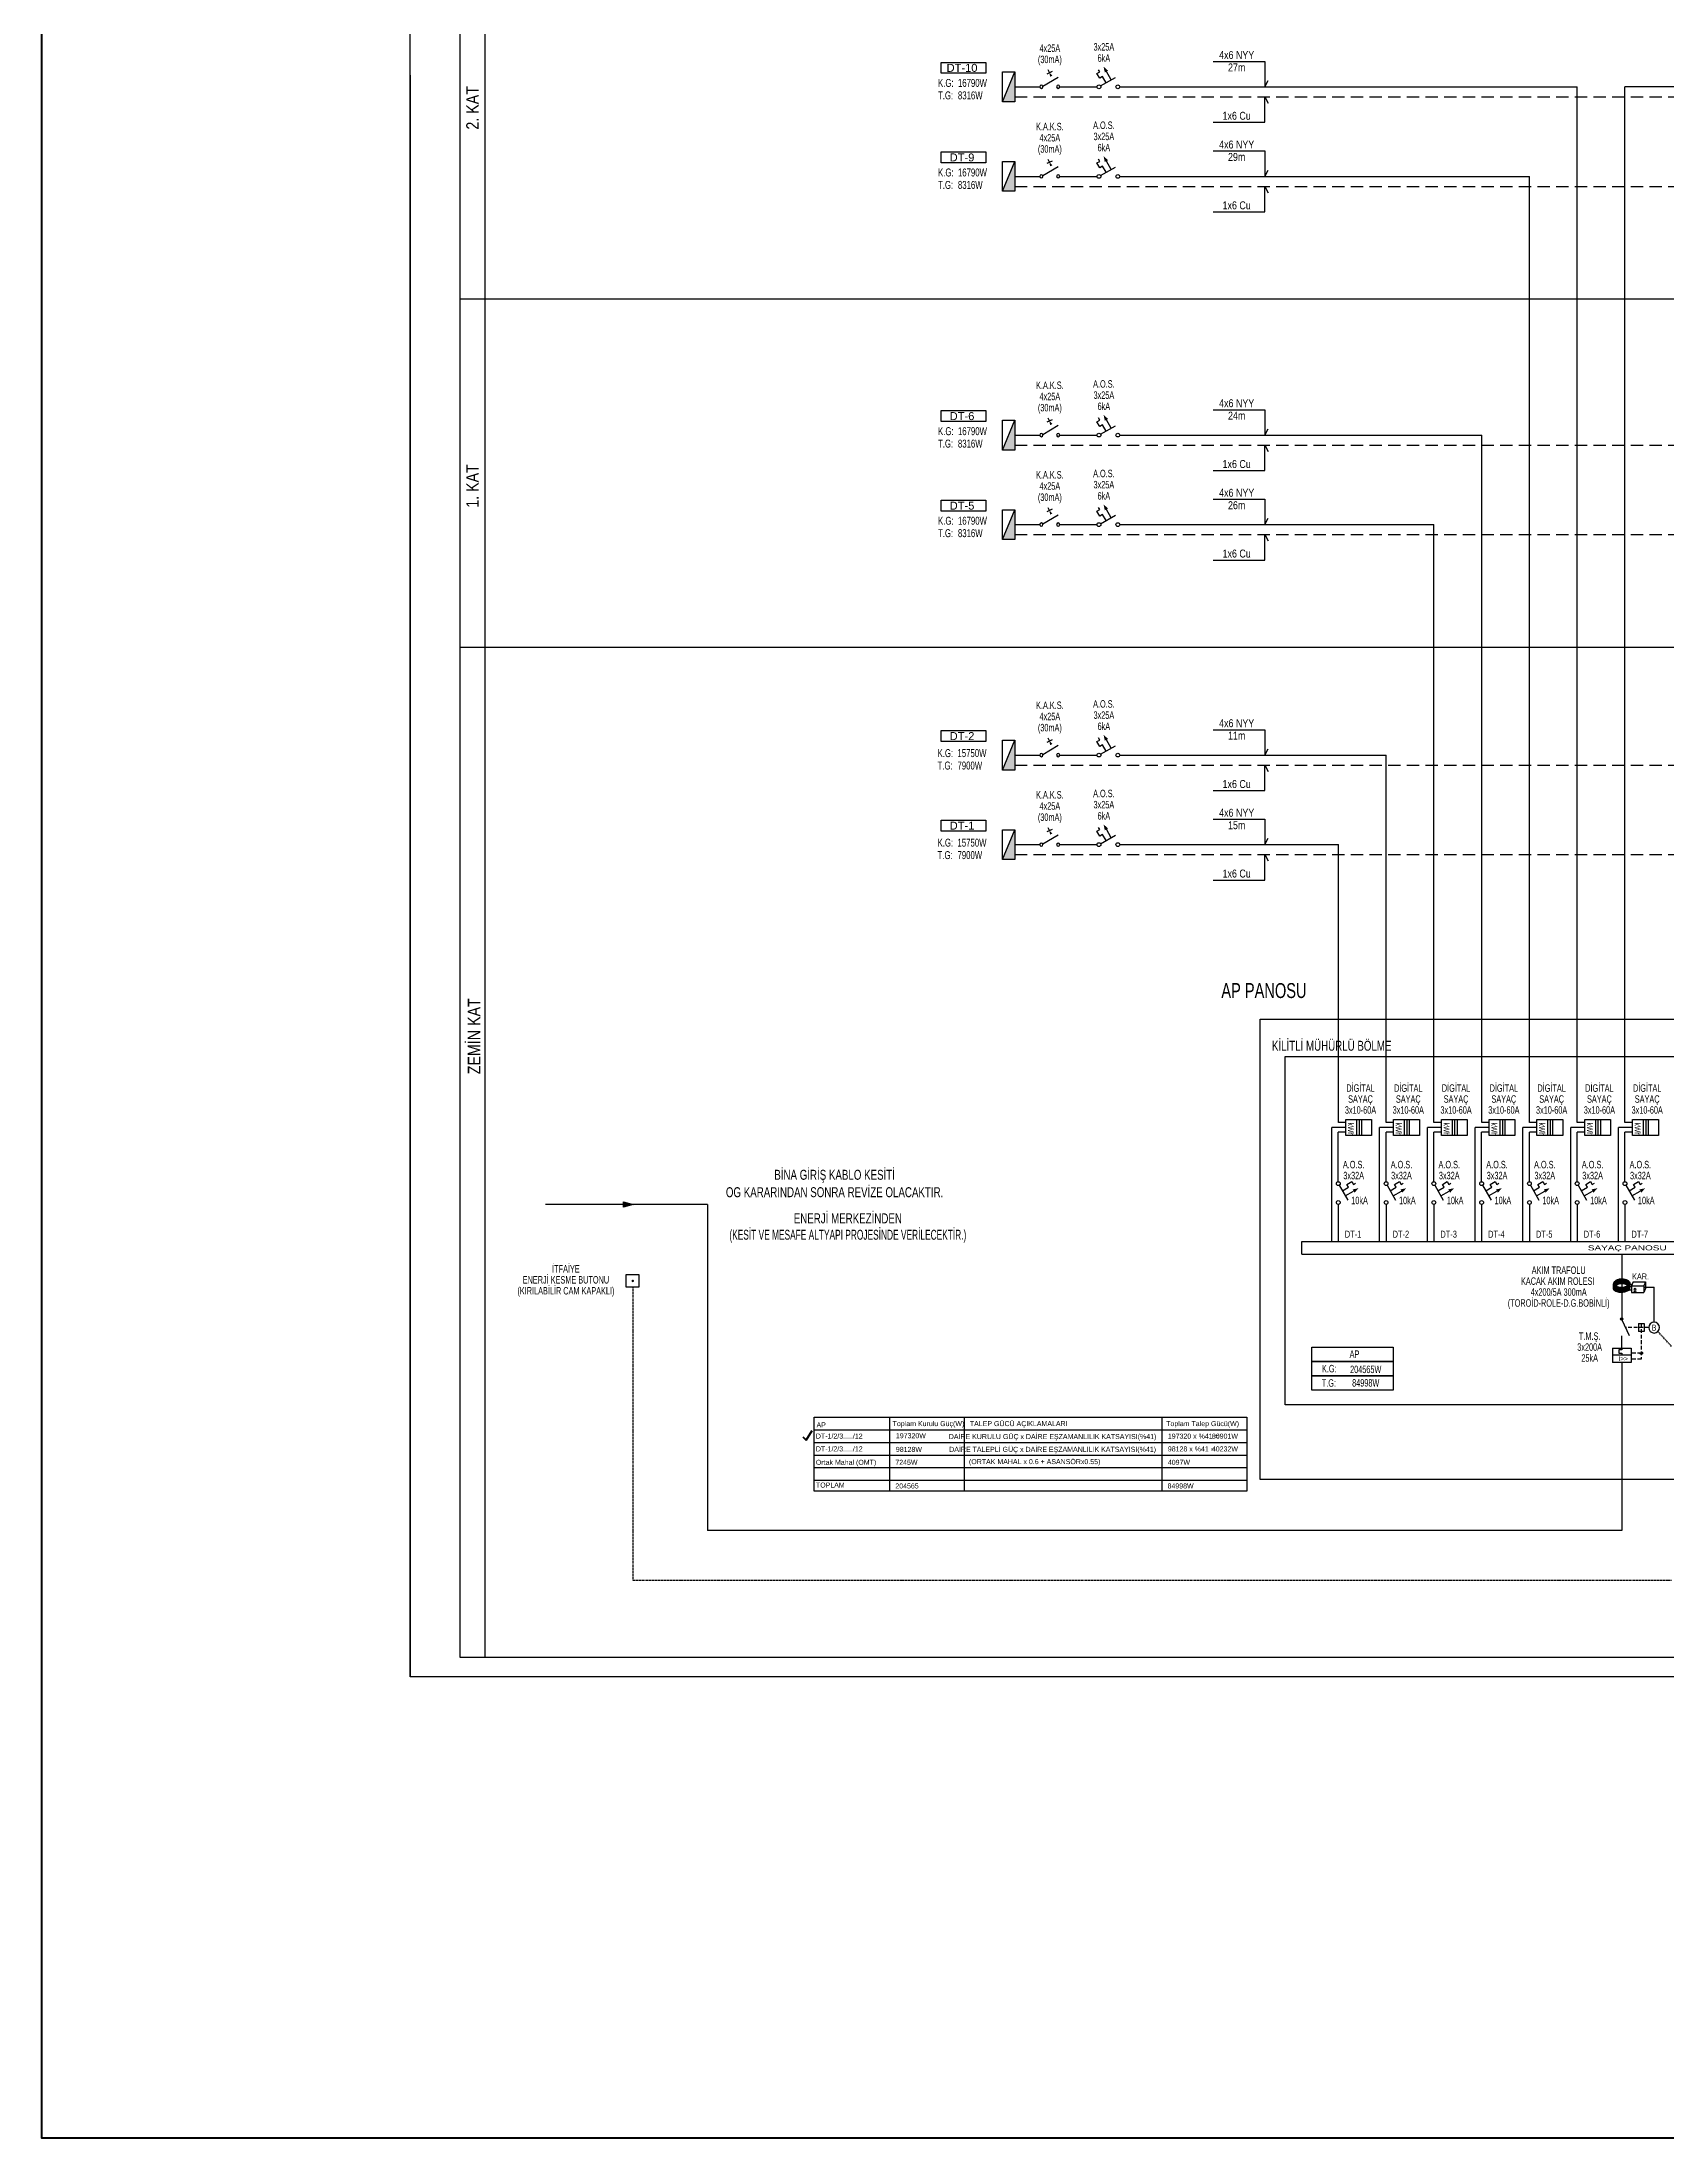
# Model space of a CAD drawing. Header units: millimetres. Extents: x 1852829 to 1882754, y -270850 to -231658.
# Drawn here: x 1873708 to 1876971, y -238520 to -234307 of the extents above; entities that cross this region are included whole.
import ezdxf
from ezdxf.enums import TextEntityAlignment as Align

# ---------------------------------------------------------------- set-up
doc = ezdxf.new("R2010")
doc.units = ezdxf.units.MM
doc.linetypes.add('DASHED', pattern=[0.75, 0.5, -0.25])
doc.linetypes.add('HIDDEN', pattern=[0.375, 0.25, -0.125])
doc.layers.add('a_çerçeve_line', color=7, linetype='Continuous', lineweight=50)
doc.layers.add('diyafon', color=6, linetype='Continuous', lineweight=40)
for name, color, linetype in [('ayd', 10, 'Continuous'), ('E-SEMBOL', 2, 'Continuous'), ('KOLON ŞEMASI', 5, 'Continuous'), ('KOLON_SEMBOL', 3, 'Continuous')]:
    doc.layers.add(name, color=color, linetype=linetype)
doc.styles.add('E_OPTIMUM_TEXT', font='')
doc.styles.add('ROMANS', font='arial.ttf', dxfattribs={"width": 0.7})
doc.styles.add('SCRIPTS', font='wturkce.shx', dxfattribs={"width": 0.6, "height": 12.5})
doc.styles.get("Standard").update_dxf_attribs({"font": 'ARIALN.TTF'})
doc.styles.add('TR', font='TROMANS', dxfattribs={"width": 0.7})
doc.styles.get('E_OPTIMUM_TEXT').set_extended_font_data('@Arial Unicode MS')

# ---------------------------------------------------------------- blocks, each defined once
blk = doc.blocks.new('OPT_SAYAÇ')
at = {"layer": 'E-SEMBOL'}
for p, q in [((-19.7, 63), (19.7, 63)), ((-19.7, 0), (-19.7, 63)), ((19.7, 63), (19.7, 0)), ((-19.7, 38.3), (19.7, 38.3)), ((-19.7, 32.2), (19.7, 32.2)), ((-19.7, 26.1), (19.7, 26.1)), ((19.7, 0), (-19.7, 0))]:
    blk.add_line(p, q, dxfattribs=at)
at = {"layer": 'E-SEMBOL', "color": 2, "style": 'TR', "width": 0.7}
blk.add_text('kWh', height=14.14, dxfattribs=at).set_placement((-12, 5.4))
blk = doc.blocks.new('OPT_AOS')
at = {"layer": 'KOLON_SEMBOL', "color": 6}
blk.add_line((28.3, 14), (18.7, 30.8), dxfattribs=at)
for points in [[(18.1, 8.2), (11, 20.5), (5.2, 17.2), (-0.4, 27), (5.3, 30.3), (2.9, 34.4)], [(7.1, 1.9), (36.9, 18.9)]]:
    blk.add_lwpolyline(points, dxfattribs=at)
for centre in [(3.8, 0), (41.7, 0)]:
    blk.add_circle(centre, 3.79, dxfattribs=at)
at = {"layer": 'KOLON_SEMBOL', "color": 6, "linetype": 'Continuous'}
blk.add_solid([(22, 32.6), (15.4, 28.9), (13, 40.6)], dxfattribs=at)
blk = doc.blocks.new('OPT_KAK')
at = {"layer": 'KOLON_SEMBOL', "color": 6}
for p, q in [((4.7, 6.2), (23, 37.1)), ((29.6, 14.7), (34.7, 25.5)), ((31.9, 19.5), (37.2, 17))]:
    blk.add_line(p, q, dxfattribs=at)
blk.add_lwpolyline([(16.8, 26.7, 0, 0, 0), (31.9, 19.5, 0, 5.2, 0), (24.5, 23.1, 5.2, 5.2, 0)], format="xyseb", dxfattribs=at)
for centre in [(3.3, 37.1), (3.3, 3.3)]:
    blk.add_circle(centre, 3.25, dxfattribs=at)
blk = doc.blocks.new('APT')
at = {"layer": 'KOLON ŞEMASI'}
blk.add_hatch(color=2, dxfattribs=at).paths.add_polyline_path([(30, 25), (30, 0), (-30, 0)])
at = {"layer": 'KOLON ŞEMASI', "color": 2}
for p, q in [((30, 25), (-30, 0)), ((30, 25), (-30, 25)), ((-30, 25), (-30, 0)), ((-30, 0), (30, 0)), ((30, 0), (30, 25))]:
    blk.add_line(p, q, dxfattribs=at)
blk = doc.blocks.new('OPT_KOMPAKT')
at = {"layer": 'KOLON_SEMBOL'}
blk.add_hatch(color=6, dxfattribs=at).paths.add_polyline_path([(-1.64, 8.71, 1), (-2.14, 8.71, 1)])
at = {"layer": 'KOLON_SEMBOL', "linetype": 'HIDDEN', "ltscale": 3}
blk.add_hatch(color=6, dxfattribs=at).paths.add_polyline_path([(2.29, 1.87, 1), (1.79, 1.87, 1)])
at = {"layer": 'KOLON_SEMBOL', "color": 6}
for p, q in [((-0.34, 5.34), (-1.78, 8.48)), ((-1.88, 2.89), (-1.88, 5.34)), ((1.45, 7.82), (2.64, 7.82)), ((1.45, 7.82), (1.45, 6.24)), ((2.64, 6.24), (1.45, 6.24)), ((2.64, 7.82), (2.64, 6.24)), ((-3.76, 2.89), (0, 2.89)), ((-3.76, 2.89), (-3.76, 0)), ((0, 1.45), (-3.76, 1.45)), ((0, 0), (-3.76, 0)), ((-2.46, 2.51), (-2.46, 1.84)), ((-1.88, 2.51), (-2.46, 2.51)), ((-2.46, 1.84), (-1.88, 1.84)), ((-1.88, 2.89), (-1.88, 2.51)), ((-1.88, 1.84), (-1.88, 1.45)), ((-1.88, 1.84), (-1.88, 1.45)), ((0, 2.89), (0, 0))]:
    blk.add_line(p, q, dxfattribs=at)
at = {"layer": 'KOLON_SEMBOL', "color": 6, "linetype": 'HIDDEN', "ltscale": 3}
for p, q in [((3.53, 7), (-1.1, 7)), ((2.04, 7.82), (2.04, 0.62)), ((2.04, 1.87), (0, 1.87)), ((2.04, 0.62), (0, 0.62))]:
    blk.add_line(p, q, dxfattribs=at)
at = {"layer": 'KOLON_SEMBOL', "color": 6}
blk.add_circle((-1.89, 8.71), 0.248, dxfattribs=at)
at = {"layer": 'KOLON_SEMBOL', "color": 6, "linetype": 'HIDDEN', "ltscale": 3}
blk.add_circle((2.04, 1.87), 0.248, dxfattribs=at)
at = {"layer": 'KOLON_SEMBOL', "color": 6, "style": 'ROMANS'}
blk.add_text('I>>', height=0.936, dxfattribs=at).set_placement((-0.65, 0.76), align=Align.MIDDLE_RIGHT)
blk = doc.blocks.new('TOROID-KAR')
at = {"layer": 'KOLON ŞEMASI'}
h = blk.add_hatch(color=1, dxfattribs=at)
h.dxf.hatch_style = 1
h.paths.add_polyline_path([(1.5, -21.6), (12, -19.7), (16.6, -18.3), (24, -14.6), (28, -11.3), (30.4, -8.6), (30.9, -7.8), (31.7, -6.5), (32.4, -5.1), (33, -3.3), (33.4, -1.4), (33.5, 0.2), (33.5, 1.9), (33.1, 3.9), (32, 6.9), (30.1, 9.9), (28.6, 11.7), (26.1, 14), (22.9, 16.1), (19.5, 17.5), (15.2, 18.6), (11.3, 19.5), (7.1, 20.2), (3.5, 20.6), (-1, 20.7), (-6.7, 20.4), (-10.6, 19.7), (-13.4, 19.1), (-16.1, 18.3), (-18.8, 17.2), (-21.2, 16.1), (-23.5, 14.7), (-25.7, 13.1), (-28.1, 11), (-30.4, 8.3), (-31.8, 6.2), (-33.3, 2.1), (-33.5, -0.9), (-33.3, -3.3), (-32, -7.2), (-30.2, -10), (-28.3, -12.1), (-27.4, -13), (-25.2, -14.9), (-23.7, -15.9), (-21.3, -17.3), (-19.5, -18.3), (-15.9, -19.7), (-12.2, -20.7), (-9.2, -21.1)])
h.paths.add_polyline_path([(7.5, -10.9), (11.4, -10), (15, -8.7), (17.5, -7.4), (20.9, -5), (21.6, -4.3), (22.9, -2.8), (24, 0), (23.8, 2.1), (22.8, 3.8), (21.2, 5.7), (19.9, 6.8), (18.2, 7.9), (16.5, 8.6), (13.6, 9.4), (8.4, 10.4), (3.7, 11.1), (0.3, 11.2), (-3.4, 11.1), (-6.1, 10.8), (-8.7, 10.3), (-10.6, 9.9), (-12.2, 9.5), (-13.8, 8.9), (-15, 8.5), (-16.4, 7.8), (-18.5, 6.7), (-20, 5.6), (-20.5, 5.1), (-21.9, 3.8), (-23.1, 2.2), (-23.8, 0.8), (-24.1, -0.5), (-23.9, -2.1), (-23.3, -3.3), (-22.5, -4.4), (-21.7, -5.4), (-20.5, -6.5), (-19.6, -7.3), (-17.8, -8.3), (-15.4, -9.2), (-13.2, -9.8), (-11.4, -10.1), (-9.8, -10.5), (-8.5, -10.7), (-6.8, -11.1), (-4.9, -11.3), (-2.7, -11.5), (-0.9, -11.6), (0.7, -11.6), (2.3, -11.5), (4.1, -11.4), (5.6, -11.2), (7, -11)], flags=16)
h = blk.add_hatch(color=1, dxfattribs=at)
h.dxf.hatch_style = 1
h.paths.add_polyline_path([(-22.1, -4.8), (-21, -4), (-19, -2.6), (-16, -1.1), (-13.4, -0.1), (-9.8, 0.9), (-7, 1.4), (-4.4, 1.8), (-2.3, 1.9), (0, 2), (1.5, 2), (3.3, 1.9), (4.3, 1.8), (6.4, 1.5), (7.8, 1.3), (9.3, 1), (10.8, 0.6), (12.2, 0.4), (14.4, 0), (16.3, -0.5), (18.4, -1.2), (20, -2.1), (20.9, -2.7), (22, -3.9), (23, -2.5), (23.9, -0.9), (23.9, 1.7), (23.1, 3.3), (21.6, 5.2), (19.9, 6.8), (17.8, 8.1), (15.5, 8.9), (12.3, 9.6), (8.9, 10.3), (6.6, 10.7), (4.5, 11), (1.8, 11.2), (-1, 11.2), (-3.8, 11.1), (-6.4, 10.8), (-8.4, 10.4), (-10.8, 9.8), (-12.9, 9.2), (-15.8, 8.1), (-18.3, 6.8), (-20, 5.6), (-22.3, 3.2), (-24, 0.3), (-23.8, -2.4), (-23.2, -3.4), (-22.6, -4.3)])
h = blk.add_hatch(color=1, dxfattribs=at)
h.dxf.hatch_style = 1
h.paths.add_polyline_path([(30.7, -21.3), (28.8, -22.7), (22.6, -26.1), (15.8, -28.5), (8, -30), (0, -30.6), (-4.5, -30.7), (-7.9, -30.6), (-15.8, -29.6), (-24.1, -26.6), (-31.7, -21.9), (-33, -20.3), (-33.2, -19.8), (-33.5, -19.1), (-33.5, -18.6), (-33.5, -18.1), (-33.5, -0.7), (-33.4, -2.6), (-33, -4.6), (-32.6, -5.9), (-31.3, -8.4), (-29.2, -11.1), (-27.9, -12.6), (-23.7, -15.9), (-18.7, -18.6), (-13.4, -20.5), (-6.7, -21.2), (0, -21.1), (6.7, -20.6), (13.4, -19.3), (18.7, -17.4), (23.7, -14.8), (27.9, -11.4), (30.7, -8)])
at = {"layer": 'KOLON ŞEMASI', "color": 1}
for p, q in [((33.9, 0.1), (41.7, 0.1)), ((45.2, 9.8), (38.9, -6.2)), ((45.2, 9.8), (93.3, 9.8)), ((93.3, 9.8), (87, -6.2)), ((93.3, 9.8), (93.3, -16.5)), ((-33.5, -0.7), (-33.5, -18.1)), ((30.7, -8), (30.7, -21.3)), ((30.7, -8), (38.9, -8)), ((30.7, -21.3), (38.9, -21.3)), ((38.9, -6.2), (87, -6.2)), ((38.9, -6.2), (38.9, -32.5)), ((38.9, -32.5), (87, -32.5)), ((49.7, -16.7), (54.7, -21.1)), ((49.7, -25.2), (54.7, -29.6)), ((87, -6.2), (87, -32.5)), ((93.3, -16.5), (87, -32.5))]:
    blk.add_line(p, q, dxfattribs=at)
for centre in [(52.3, -18.8), (52.3, -27.3)]:
    blk.add_circle(centre, 3.34, dxfattribs=at)
for centre, radius, start, end in [((-19.3, -0.7), 14.2, 147.20499, 180), ((-10.1, -6.6), 25.2, 122.73521, 147.20499), ((-19.3, -0.7), 4.74, 147.20499, 180), ((-4, -16.1), 36.5, 104.91073, 122.73521), ((-10.1, -6.6), 15.7, 122.73521, 147.20499), ((-4.6, -27.2), 28.6, 103.82708, 121.78699), ((-4.6, -16), 26.6, 103.78791, 121.75335), ((-0.6, -31.1), 51.8, 89.28589, 104.21936), ((0, -42.5), 44.5, 90, 104.88591), ((0, -31.3), 42.5, 90, 104.91073), ((0, -31.3), 52, 75.08927, 90), ((0, -31.3), 42.5, 75.08927, 90), ((0, -42.5), 44.5, 75.29499, 90), ((8.6, -14.3), 24.2, 65.57994, 84.39518), ((8.6, -25.6), 26.2, 65.57994, 84.04019), ((8.7, -14.2), 33.5, 63.3144, 81.90509), ((10.1, -5.5), 15.7, 32.79501, 57.26479), ((19.3, 0.5), 4.74, 0, 32.79501), ((19.3, 0.5), 4.74, 327.20499, 0), ((10.1, -5.5), 25.2, 32.79501, 57.26479), ((19.3, 0.5), 14.2, 0, 32.79501), ((19.3, 0.5), 14.2, 327.20499, 0), ((-19.3, -0.7), 14.2, 180, 212.79501), ((-28.8, -18.1), 4.74, 180, 232.97951), ((-4, 14.8), 45.9, 232.97951, 255.08927), ((-10.1, 5.3), 25.2, 212.79501, 237.26479), ((-19.3, -0.7), 4.74, 180, 212.79501), ((-4, 14.8), 36.5, 237.26479, 255.08927), ((-10.1, 5.3), 15.7, 212.79501, 237.26479), ((-10.1, -17.9), 17.7, 122.67972, 132.61592), ((-8, 14.2), 24.5, 244.47523, 263.18519), ((-4.5, 29.9), 60.6, 259.20226, 274.21502), ((-4.4, 29.9), 51.2, 259.96073, 274.98363), ((0, 30.9), 42.5, 255.08927, 270), ((0, 30.9), 42.5, 270, 284.91073), ((0, 30.9), 52, 270, 284.91073), ((0, 30.9), 61.5, 270, 284.91073), ((4, 15.9), 27, 284.91073, 302.73521), ((4, 15.9), 36.5, 284.91073, 302.73521), ((4, 15.9), 45.9, 284.91073, 302.73521), ((10.1, 6.4), 15.7, 302.73521, 327.20499), ((11.2, -15.4), 16, 47.11652, 59.09188), ((10.1, 6.4), 25.2, 302.73521, 327.20499), ((10.1, 6.4), 34.7, 302.73521, 306.95864)]:
    blk.add_arc(centre, radius, start, end, dxfattribs=at)
blk = doc.blocks.new('EKB')
at = {"layer": 'KOLON ŞEMASI', "color": 1, "ltscale": 50}
blk.add_lwpolyline([(-12.6, 13), (12.7, 13), (12.7, -12.3), (-12.6, -12.3)], close=True, dxfattribs=at)
at = {"layer": 'KOLON ŞEMASI', "color": 1, "ltscale": 50, "const_width": 2.5}
blk.add_lwpolyline([(-1.2, 0, 1), (1.2, 0, 1)], format="xyb", close=True, dxfattribs=at)

msp = doc.modelspace()

# ---------------------------------------------------------------- hatches: boundary and pattern name
at = {"layer": 'KOLON ŞEMASI'}
msp.add_hatch(color=3, dxfattribs=at).paths.add_polyline_path([(1874876.6, -236638.1), (1874895.5, -236643.5), (1874876.6, -236648.9)])

# ---------------------------------------------------------------- linework, layer by layer
at = {"layer": 'a_çerçeve_line'}
msp.add_lwpolyline([(1873707.8, -232246.2), (1882754.3, -232246.2), (1882754.3, -238520.3), (1873707.8, -238520.3)], close=True, dxfattribs=at)
at = {"layer": 'ayd', "color": 10, "ltscale": 2}
for p, q in [((1875259.4, -237071.5), (1876128.4, -237071.5)), ((1875259.4, -237219.7), (1875259.4, -237071.5)), ((1875410.4, -237071.5), (1875410.4, -237219.7)), ((1875410.4, -237071.5), (1875410.4, -237219.7)), ((1875560.5, -237071.5), (1875560.5, -237219.7)), ((1875958.1, -237071.5), (1875958.1, -237219.7)), ((1875958.1, -237071.5), (1875958.1, -237219.7)), ((1876128.4, -237071.5), (1876128.4, -237219.7)), ((1876128.4, -237097.2), (1875259.4, -237097.2)), ((1876128.4, -237122.9), (1875259.4, -237122.9)), ((1876128.4, -237122.9), (1875259.4, -237122.9)), ((1876128.4, -237122.9), (1875259.4, -237122.9)), ((1876128.4, -237122.9), (1875259.4, -237122.9)), ((1876128.4, -237148), (1875259.4, -237148)), ((1876128.4, -237173.1), (1875259.4, -237173.1)), ((1876128.4, -237198.2), (1875259.4, -237198.2)), ((1876128.4, -237198.2), (1875259.4, -237198.2)), ((1876128.4, -237198.2), (1875259.4, -237198.2)), ((1876128.4, -237219.7), (1875259.4, -237219.7))]:
    msp.add_line(p, q, dxfattribs=at)
at = {"layer": 'diyafon'}
for p, q in [((1875236.3, -237110.9), (1875243.1, -237117.7)), ((1875243.1, -237117.7), (1875255.1, -237098))]:
    msp.add_line(p, q, dxfattribs=at)
at = {"layer": 'KOLON ŞEMASI', "color": 0, "ltscale": 50}
for p, q in [((1874547.7, -233153.4), (1874547.7, -237553.4)), ((1874597.7, -233283.4), (1874597.7, -237553.4)), ((1874447.7, -234373.4), (1874447.7, -237593.4)), ((1874547.7, -237553.4), (1879053.4, -237553.4))]:
    msp.add_line(p, q, dxfattribs=at)
at = {"layer": 'KOLON ŞEMASI', "color": 3, "ltscale": 50}
for p, q in [((1875662.5, -234397.2), (1875712.5, -234397.2)), ((1875752.8, -234397.2), (1875827.8, -234397.2)), ((1875873.3, -234397.2), (1876792.5, -234397.2)), ((1876792.5, -236479.1), (1876792.5, -234397.2)), ((1876888.4, -236479.1), (1876888.4, -234397.2)), ((1878078.9, -234397.2), (1876888.4, -234397.2)), ((1875662.5, -234577.2), (1875712.5, -234577.2)), ((1875752.8, -234577.2), (1875827.8, -234577.2)), ((1875873.3, -234577.2), (1876696.5, -234577.2)), ((1876696.5, -236479.1), (1876696.5, -234577.2)), ((1875662.5, -235097.2), (1875712.5, -235097.2)), ((1875752.8, -235097.2), (1875827.8, -235097.2)), ((1875873.3, -235097.2), (1876600.5, -235097.2)), ((1876600.5, -236479.1), (1876600.5, -235097.2)), ((1875662.5, -235277.2), (1875712.5, -235277.2)), ((1875752.8, -235277.2), (1875827.8, -235277.2)), ((1875873.3, -235277.2), (1876504.5, -235277.2)), ((1876504.5, -236479.1), (1876504.5, -235277.2)), ((1875662.5, -235740.4), (1875712.5, -235740.4)), ((1875752.8, -235740.4), (1875827.8, -235740.4)), ((1875873.3, -235740.4), (1876408.5, -235740.4)), ((1876408.5, -236479.1), (1876408.5, -235740.4)), ((1875662.5, -235920.4), (1875712.5, -235920.4)), ((1875752.8, -235920.4), (1875827.8, -235920.4)), ((1875873.3, -235920.4), (1876312.5, -235920.4)), ((1876312.5, -236479.1), (1876312.5, -235920.4)), ((1876327.4, -236488.9), (1876299.3, -236488.9)), ((1876299.3, -236718.5), (1876299.3, -236488.9)), ((1876327.5, -236479.1), (1876312.5, -236479.1)), ((1876423.4, -236488.9), (1876395.3, -236488.9)), ((1876395.3, -236718.5), (1876395.3, -236488.9)), ((1876423.5, -236479.1), (1876408.5, -236479.1)), ((1876519.4, -236488.9), (1876491.3, -236488.9)), ((1876491.3, -236718.5), (1876491.3, -236488.9)), ((1876519.5, -236479.1), (1876504.5, -236479.1)), ((1876587.3, -236718.5), (1876587.4, -236488.9)), ((1876615.4, -236488.9), (1876587.4, -236488.9)), ((1876615.5, -236479.1), (1876600.5, -236479.1)), ((1876683.3, -236718.5), (1876683.4, -236488.9)), ((1876711.5, -236488.9), (1876683.4, -236488.9)), ((1876711.5, -236479.1), (1876696.5, -236479.1)), ((1876779.3, -236718.5), (1876779.4, -236488.9)), ((1876807.5, -236488.9), (1876779.4, -236488.9)), ((1876807.5, -236479.1), (1876792.5, -236479.1)), ((1876875.3, -236718.5), (1876875.4, -236488.9)), ((1876903.5, -236488.9), (1876875.4, -236488.9)), ((1876903.5, -236479.1), (1876888.4, -236479.1)), ((1876312.4, -236598), (1876312.4, -236498)), ((1876327.7, -236498), (1876312.4, -236498)), ((1876408.4, -236598), (1876408.4, -236498)), ((1876423.7, -236498), (1876408.4, -236498)), ((1876504.4, -236598), (1876504.4, -236498)), ((1876519.7, -236498), (1876504.4, -236498)), ((1876600.4, -236598), (1876600.4, -236498)), ((1876615.7, -236498), (1876600.4, -236498)), ((1876696.4, -236598), (1876696.4, -236498)), ((1876711.7, -236498), (1876696.4, -236498)), ((1876792.4, -236598), (1876792.4, -236498)), ((1876807.7, -236498), (1876792.4, -236498)), ((1876888.4, -236598), (1876888.4, -236498)), ((1876903.7, -236498), (1876888.4, -236498)), ((1875044.8, -236643.4), (1874719.8, -236643.4)), ((1875044.8, -236643.4), (1875044.8, -237298.9)), ((1876312.4, -236643.4), (1876312.4, -236718.4)), ((1876408.4, -236643.4), (1876408.4, -236718.4)), ((1876504.4, -236643.4), (1876504.4, -236718.4)), ((1876600.4, -236643.4), (1876600.4, -236718.4)), ((1876696.4, -236643.4), (1876696.4, -236718.4)), ((1876792.4, -236643.4), (1876792.4, -236718.4)), ((1876888.4, -236643.4), (1876888.4, -236718.4)), ((1876881.9, -236743.4), (1876881.9, -236874)), ((1876927.9, -236810), (1876946.9, -236810)), ((1876946.9, -236880.3), (1876946.9, -236810)), ((1876882, -236961.1), (1876882, -237298.9)), ((1876882, -237298.9), (1875044.8, -237298.9))]:
    msp.add_line(p, q, dxfattribs=at)
at = {"layer": 'KOLON ŞEMASI', "color": 30, "linetype": 'DASHED', "ltscale": 50}
for p, q in [((1875662.5, -234417.2), (1878289.7, -234417.2)), ((1875662.5, -234597.2), (1878289.7, -234597.2)), ((1875662.5, -235117.2), (1878289.7, -235117.2)), ((1875662.5, -235297.2), (1878289.7, -235297.2)), ((1875662.5, -235760.4), (1878289.7, -235760.4)), ((1875662.5, -235940.4), (1878289.7, -235940.4))]:
    msp.add_line(p, q, dxfattribs=at)
at = {"layer": 'KOLON ŞEMASI', "color": 7, "ltscale": 50}
for p, q in [((1874547.7, -234823.4), (1879053.4, -234823.4)), ((1874547.7, -235523.4), (1879053.4, -235523.4))]:
    msp.add_line(p, q, dxfattribs=at)
at = {"layer": 'KOLON ŞEMASI', "color": 1}
for p, q in [((1876239.3, -236718.4), (1877524.4, -236718.4)), ((1876239.3, -236743.4), (1877524.4, -236743.4))]:
    msp.add_line(p, q, dxfattribs=at)
at = {"layer": 'KOLON ŞEMASI', "color": 1, "ltscale": 50}
msp.add_line((1876239.3, -236743.4), (1876239.3, -236718.4), dxfattribs=at)
at = {"layer": 'KOLON ŞEMASI', "color": 1, "linetype": 'HIDDEN', "ltscale": 8}
for p, q in [((1874894.8, -236810), (1874894.8, -237398.9)), ((1876982, -236928.9), (1876954.3, -236899.1)), ((1874894.8, -237398.9), (1876982, -237398.9))]:
    msp.add_line(p, q, dxfattribs=at)
at = {"layer": 'KOLON ŞEMASI', "color": 0, "ltscale": 50}
msp.add_lwpolyline([(1879103.4, -237593.4), (1874447.7, -237593.4), (1874447.7, -233113.4), (1879103.4, -233113.4)], dxfattribs=at)
at = {"layer": 'KOLON ŞEMASI', "color": 4, "ltscale": 50}
for points in [[(1875514.5, -234370), (1875514.5, -234348), (1875604.5, -234348), (1875604.5, -234370)], [(1875514.5, -234550), (1875514.5, -234528), (1875604.5, -234528), (1875604.5, -234550)], [(1875514.5, -235070), (1875514.5, -235048), (1875604.5, -235048), (1875604.5, -235070)], [(1875514.5, -235250), (1875514.5, -235228), (1875604.5, -235228), (1875604.5, -235250)], [(1875514.5, -235713.2), (1875514.5, -235691.2), (1875604.5, -235691.2), (1875604.5, -235713.2)], [(1875514.5, -235893.2), (1875514.5, -235871.2), (1875604.5, -235871.2), (1875604.5, -235893.2)], [(1876422.5, -236959), (1876259.4, -236959), (1876259.4, -236930.2), (1876422.5, -236930.2)], [(1876422.5, -236987.9), (1876259.4, -236987.9), (1876259.4, -236959), (1876422.5, -236959)], [(1876422.5, -237016.8), (1876259.4, -237016.8), (1876259.4, -236987.9), (1876422.5, -236987.9)]]:
    msp.add_lwpolyline(points, close=True, dxfattribs=at)
for points in [[(1876060.8, -234346.1), (1876165, -234346.1), (1876165, -234397.2), (1876171.4, -234384.4)], [(1876060.8, -234468.3), (1876165, -234468.3), (1876165, -234417.2), (1876171.4, -234430)], [(1876060.8, -234526.1), (1876165, -234526.1), (1876165, -234577.2), (1876171.4, -234564.4)], [(1876060.8, -234648.3), (1876165, -234648.3), (1876165, -234597.2), (1876171.4, -234610)], [(1876060.8, -235046.1), (1876165, -235046.1), (1876165, -235097.2), (1876171.4, -235084.4)], [(1876060.8, -235168.3), (1876165, -235168.3), (1876165, -235117.2), (1876171.4, -235130)], [(1876060.8, -235226.1), (1876165, -235226.1), (1876165, -235277.2), (1876171.4, -235264.4)], [(1876060.8, -235348.3), (1876165, -235348.3), (1876165, -235297.2), (1876171.4, -235310)], [(1876060.8, -235689.3), (1876165, -235689.3), (1876165, -235740.4), (1876171.4, -235727.6)], [(1876060.8, -235811.5), (1876165, -235811.5), (1876165, -235760.4), (1876171.4, -235773.2)], [(1876060.8, -235869.3), (1876165, -235869.3), (1876165, -235920.4), (1876171.4, -235907.6)], [(1876060.8, -235991.5), (1876165, -235991.5), (1876165, -235940.4), (1876171.4, -235953.2)]]:
    msp.add_lwpolyline(points, dxfattribs=at)
at = {"layer": 'KOLON ŞEMASI', "color": 0, "ltscale": 50}
for points in [[(1876155.6, -236271.5), (1877648.4, -236271.5), (1877648.4, -237196.5), (1876155.6, -237196.5)], [(1876205.6, -236346.5), (1877598.4, -236346.5), (1877598.4, -237046.5), (1876205.6, -237046.5)]]:
    msp.add_lwpolyline(points, close=True, dxfattribs=at)
at = {"layer": 'KOLON ŞEMASI', "color": 3}
msp.add_lwpolyline([(1874895.5, -236643.5), (1874876.6, -236648.9), (1874876.6, -236638.1)], close=True, dxfattribs=at)
at = {"layer": 'KOLON ŞEMASI', "extrusion": (0, 0, -1)}
msp.add_ellipse((1876946.9, -236891.2), major_axis=(0, 10.9), ratio=1, start_param=3.926991, end_param=10.210176, dxfattribs=at)

# ---------------------------------------------------------------- block references
at = {"layer": 'KOLON ŞEMASI', "xscale": -1}
for name, p, rotation in [('APT', (1875662.5, -234397.2), 90), ('OPT_KAK', (1875712.5, -234400.4), 270), ('APT', (1875662.5, -234577.2), 90), ('OPT_KAK', (1875712.5, -234580.4), 270), ('OPT_KAK', (1875712.5, -235100.4), 270), ('APT', (1875662.5, -235097.2), 90), ('APT', (1875662.5, -235277.2), 90), ('OPT_KAK', (1875712.5, -235280.4), 270), ('APT', (1875662.5, -235740.4), 90), ('OPT_KAK', (1875712.5, -235743.7), 270), ('APT', (1875662.5, -235920.4), 90), ('OPT_KAK', (1875712.5, -235923.7), 270)]:
    msp.add_blockref(name, p, dxfattribs=dict(at, rotation=rotation))
at = {"layer": 'KOLON ŞEMASI'}
for p in [(1875827.8, -234397.2), (1875827.8, -234577.2), (1875827.8, -235097.2), (1875827.8, -235277.2), (1875827.8, -235740.4), (1875827.8, -235920.4)]:
    msp.add_blockref('OPT_AOS', p, dxfattribs=at)
at = {"layer": 'KOLON ŞEMASI', "xscale": 0.8235430000004271, "yscale": 0.8235430000004271, "zscale": 0.8235430000004271, "rotation": 270}
for p in [(1876327.5, -236488.9), (1876423.5, -236488.9), (1876519.5, -236488.9), (1876615.5, -236488.9), (1876711.5, -236488.9), (1876807.5, -236488.9), (1876903.5, -236488.9)]:
    msp.add_blockref('OPT_SAYAÇ', p, dxfattribs=at)
at = {"layer": 'KOLON ŞEMASI', "rotation": 270}
for p in [(1876312.4, -236598), (1876408.4, -236598), (1876504.4, -236598), (1876600.4, -236598), (1876696.4, -236598), (1876792.4, -236598), (1876888.4, -236598)]:
    msp.add_blockref('OPT_AOS', p, dxfattribs=at)
at = {"layer": 'KOLON ŞEMASI', "lineweight": 30, "rotation": 90}
msp.add_blockref('EKB', (1874894.8, -236797.4), dxfattribs=at)
at = {"layer": 'KOLON ŞEMASI'}
for name, p, xscale, yscale, zscale in [('TOROID-KAR', (1876881.9, -236804.2), 0.5095385618624277, 0.5095385618624277, 0.5095385618624277), ('OPT_KOMPAKT', (1876900.8, -236961.1), 10, 10, 10)]:
    msp.add_blockref(name, p, dxfattribs=dict(at, xscale=xscale, yscale=yscale, zscale=zscale))

# ---------------------------------------------------------------- texts
at = {"layer": 'ayd', "color": 3, "style": 'ROMANS', "width": 0.8}
for s, height, p in [('AP', 10.09, (1875264.1, -237091.8)), ('Toplam Kurulu Güç(W)', 10.092, (1875417, -237089.2)), ('TALEP GÜCÜ AÇIKLAMALARI', 10.092, (1875572.1, -237089.2)), ('Toplam Talep Gücü(W)', 10.092, (1875966.6, -237089.2))]:
    msp.add_text(s, height=height, dxfattribs=at).set_placement(p)
at = {"layer": 'ayd', "color": 4, "style": 'ROMANS', "width": 0.8}
for s, height, p in [('DT-1/2/3...../12', 10.092, (1875262.8, -237114.3)), ('DT-1/2/3...../12', 10.092, (1875262.8, -237140)), ('197320W', 10.09, (1875423.5, -237113.5)), ('197320 x %%%41 =', 10.092, (1875969.9, -237114.4)), ('80901W', 10.09, (1876058.4, -237114.4)), ('Ortak Mahal (OMT)', 10.092, (1875262.8, -237167)), ('7245W', 10.09, (1875422.4, -237167)), ('98128W', 10.09, (1875423.5, -237141)), ('(ORTAK MAHAL x 0.6 + ASANSÖRx0.55)', 10.092, (1875570.3, -237165.6)), ('4097W', 10.09, (1875969.9, -237167)), ('98128 x %%%41 =', 10.092, (1875969.9, -237140.1)), ('40232W', 10.09, (1876058.4, -237140.1))]:
    msp.add_text(s, height=height, dxfattribs=at).set_placement(p)
for s, p in [('DAİRE KURULU GÜÇ x DAİRE EŞZAMANLILIK KATSAYISI(%%%41)', (1875738.4, -237110.4)), ('DAİRE TALEPLİ GÜÇ x DAİRE EŞZAMANLILIK KATSAYISI(%%%41)', (1875738.4, -237136.1))]:
    msp.add_text(s, height=10.092, dxfattribs=at).set_placement(p, align=Align.MIDDLE)
at = {"layer": 'ayd', "color": 6, "style": 'ROMANS', "width": 0.8}
for s, p in [('TOPLAM', (1875262.8, -237212.7)), ('204565', (1875422.4, -237214.5)), ('84998W', (1875969.3, -237214.5))]:
    msp.add_text(s, height=10.09, dxfattribs=at).set_placement(p)
at = {"layer": 'KOLON ŞEMASI', "color": 4, "ltscale": 50}
for s, height, style, width, p in [('(30mA)', 15, 'E_OPTIMUM_TEXT', 0.7, (1875732.9, -234342)), ('4x25A', 15, 'E_OPTIMUM_TEXT', 0.7, (1875732.9, -234319.5)), ('3x25A', 15, 'E_OPTIMUM_TEXT', 0.7, (1875841.4, -234316.8)), ('6kA', 15, 'E_OPTIMUM_TEXT', 0.7, (1875841.4, -234339.3)), ('4x6 NYY', 16, 'E_OPTIMUM_TEXT', 0.8, (1876108.2, -234333.1)), ('27m', 16, 'E_OPTIMUM_TEXT', 0.8, (1876108.2, -234358.1)), ('K.A.K.S.', 15, 'E_OPTIMUM_TEXT', 0.7, (1875732.9, -234477)), ('A.O.S.', 15, 'E_OPTIMUM_TEXT', 0.7, (1875841.4, -234474.3)), ('1x6 Cu', 16, 'E_OPTIMUM_TEXT', 0.8, (1876108.2, -234455.3)), ('(30mA)', 15, 'E_OPTIMUM_TEXT', 0.7, (1875732.9, -234522)), ('4x25A', 15, 'E_OPTIMUM_TEXT', 0.7, (1875732.9, -234499.5)), ('3x25A', 15, 'E_OPTIMUM_TEXT', 0.7, (1875841.4, -234496.8)), ('6kA', 15, 'E_OPTIMUM_TEXT', 0.7, (1875841.4, -234519.3)), ('4x6 NYY', 16, 'E_OPTIMUM_TEXT', 0.8, (1876108.2, -234513.1)), ('29m', 16, 'E_OPTIMUM_TEXT', 0.8, (1876108.2, -234538.1)), ('1x6 Cu', 16, 'E_OPTIMUM_TEXT', 0.8, (1876108.2, -234635.3)), ('K.A.K.S.', 15, 'E_OPTIMUM_TEXT', 0.7, (1875732.9, -234997)), ('4x25A', 15, 'E_OPTIMUM_TEXT', 0.7, (1875732.9, -235019.5)), ('A.O.S.', 15, 'E_OPTIMUM_TEXT', 0.7, (1875841.4, -234994.3)), ('3x25A', 15, 'E_OPTIMUM_TEXT', 0.7, (1875841.4, -235016.8)), ('(30mA)', 15, 'E_OPTIMUM_TEXT', 0.7, (1875732.9, -235042)), ('6kA', 15, 'E_OPTIMUM_TEXT', 0.7, (1875841.4, -235039.3)), ('4x6 NYY', 16, 'E_OPTIMUM_TEXT', 0.8, (1876108.2, -235033.1)), ('24m', 16, 'E_OPTIMUM_TEXT', 0.8, (1876108.2, -235058.1)), ('1x6 Cu', 16, 'E_OPTIMUM_TEXT', 0.8, (1876108.2, -235155.3)), ('K.A.K.S.', 15, 'E_OPTIMUM_TEXT', 0.7, (1875732.9, -235177)), ('A.O.S.', 15, 'E_OPTIMUM_TEXT', 0.7, (1875841.4, -235174.3)), ('3x25A', 15, 'E_OPTIMUM_TEXT', 0.7, (1875841.4, -235196.8)), ('(30mA)', 15, 'E_OPTIMUM_TEXT', 0.7, (1875732.9, -235222)), ('4x25A', 15, 'E_OPTIMUM_TEXT', 0.7, (1875732.9, -235199.5)), ('6kA', 15, 'E_OPTIMUM_TEXT', 0.7, (1875841.4, -235219.3)), ('4x6 NYY', 16, 'E_OPTIMUM_TEXT', 0.8, (1876108.2, -235213.1)), ('26m', 16, 'E_OPTIMUM_TEXT', 0.8, (1876108.2, -235238.1)), ('1x6 Cu', 16, 'E_OPTIMUM_TEXT', 0.8, (1876108.2, -235335.3)), ('K.A.K.S.', 15, 'E_OPTIMUM_TEXT', 0.7, (1875732.9, -235640.2)), ('A.O.S.', 15, 'E_OPTIMUM_TEXT', 0.7, (1875841.4, -235637.5)), ('3x25A', 15, 'E_OPTIMUM_TEXT', 0.7, (1875841.4, -235660)), ('(30mA)', 15, 'E_OPTIMUM_TEXT', 0.7, (1875732.9, -235685.2)), ('4x25A', 15, 'E_OPTIMUM_TEXT', 0.7, (1875732.9, -235662.7)), ('6kA', 15, 'E_OPTIMUM_TEXT', 0.7, (1875841.4, -235682.5)), ('4x6 NYY', 16, 'E_OPTIMUM_TEXT', 0.8, (1876108.2, -235676.3)), ('11m', 16, 'E_OPTIMUM_TEXT', 0.8, (1876108.2, -235701.3)), ('K.A.K.S.', 15, 'E_OPTIMUM_TEXT', 0.7, (1875732.9, -235820.2)), ('A.O.S.', 15, 'E_OPTIMUM_TEXT', 0.7, (1875841.4, -235817.5)), ('1x6 Cu', 16, 'E_OPTIMUM_TEXT', 0.8, (1876108.2, -235798.5)), ('(30mA)', 15, 'E_OPTIMUM_TEXT', 0.7, (1875732.9, -235865.2)), ('4x25A', 15, 'E_OPTIMUM_TEXT', 0.7, (1875732.9, -235842.7)), ('3x25A', 15, 'E_OPTIMUM_TEXT', 0.7, (1875841.4, -235840)), ('6kA', 15, 'E_OPTIMUM_TEXT', 0.7, (1875841.4, -235862.5)), ('4x6 NYY', 16, 'E_OPTIMUM_TEXT', 0.8, (1876108.2, -235856.3)), ('15m', 16, 'E_OPTIMUM_TEXT', 0.8, (1876108.2, -235881.3)), ('1x6 Cu', 16, 'E_OPTIMUM_TEXT', 0.8, (1876108.2, -235978.5)), ('AP PANOSU', 30, 'E_OPTIMUM_TEXT', 0.7, (1876163, -236213.7)), ('KİLİTLİ MÜHÜRLÜ BÖLME', 20, 'E_OPTIMUM_TEXT', 0.7, (1876299.1, -236324.6)), ('DİGİTAL', 15, 'E_OPTIMUM_TEXT', 0.7, (1876357, -236409.7)), ('DİGİTAL', 15, 'E_OPTIMUM_TEXT', 0.7, (1876453, -236409.7)), ('DİGİTAL', 15, 'E_OPTIMUM_TEXT', 0.7, (1876549, -236409.7)), ('DİGİTAL', 15, 'E_OPTIMUM_TEXT', 0.7, (1876645, -236409.7)), ('DİGİTAL', 15, 'E_OPTIMUM_TEXT', 0.7, (1876741, -236409.7)), ('DİGİTAL', 15, 'E_OPTIMUM_TEXT', 0.7, (1876837, -236409.7)), ('DİGİTAL', 15, 'E_OPTIMUM_TEXT', 0.7, (1876933, -236409.7)), ('3x10-60A', 15, 'E_OPTIMUM_TEXT', 0.7, (1876357, -236453.7)), ('SAYAÇ', 15, 'E_OPTIMUM_TEXT', 0.7, (1876357, -236431.7)), ('3x10-60A', 15, 'E_OPTIMUM_TEXT', 0.7, (1876453, -236453.7)), ('SAYAÇ', 15, 'E_OPTIMUM_TEXT', 0.7, (1876453, -236431.7)), ('3x10-60A', 15, 'E_OPTIMUM_TEXT', 0.7, (1876549, -236453.7)), ('SAYAÇ', 15, 'E_OPTIMUM_TEXT', 0.7, (1876549, -236431.7)), ('3x10-60A', 15, 'E_OPTIMUM_TEXT', 0.7, (1876645, -236453.7)), ('SAYAÇ', 15, 'E_OPTIMUM_TEXT', 0.7, (1876645, -236431.7)), ('3x10-60A', 15, 'E_OPTIMUM_TEXT', 0.7, (1876741, -236453.7)), ('SAYAÇ', 15, 'E_OPTIMUM_TEXT', 0.7, (1876741, -236431.7)), ('3x10-60A', 15, 'E_OPTIMUM_TEXT', 0.7, (1876837, -236453.7)), ('SAYAÇ', 15, 'E_OPTIMUM_TEXT', 0.7, (1876837, -236431.7)), ('3x10-60A', 15, 'E_OPTIMUM_TEXT', 0.7, (1876933, -236453.7)), ('SAYAÇ', 15, 'E_OPTIMUM_TEXT', 0.7, (1876933, -236431.7)), ('BİNA GİRİŞ KABLO KESİTİ', 20, 'E_OPTIMUM_TEXT', 0.7, (1875300.4, -236584)), ('A.O.S.', 15, 'E_OPTIMUM_TEXT', 0.7, (1876343.3, -236563.5)), ('3x32A', 15, 'E_OPTIMUM_TEXT', 0.7, (1876343.3, -236585.5)), ('A.O.S.', 15, 'E_OPTIMUM_TEXT', 0.7, (1876439.3, -236563.5)), ('3x32A', 15, 'E_OPTIMUM_TEXT', 0.7, (1876439.3, -236585.5)), ('A.O.S.', 15, 'E_OPTIMUM_TEXT', 0.7, (1876535.3, -236563.5)), ('3x32A', 15, 'E_OPTIMUM_TEXT', 0.7, (1876535.3, -236585.5)), ('A.O.S.', 15, 'E_OPTIMUM_TEXT', 0.7, (1876631.3, -236563.5)), ('3x32A', 15, 'E_OPTIMUM_TEXT', 0.7, (1876631.3, -236585.5)), ('A.O.S.', 15, 'E_OPTIMUM_TEXT', 0.7, (1876727.3, -236563.5)), ('3x32A', 15, 'E_OPTIMUM_TEXT', 0.7, (1876727.3, -236585.5)), ('A.O.S.', 15, 'E_OPTIMUM_TEXT', 0.7, (1876823.3, -236563.5)), ('3x32A', 15, 'E_OPTIMUM_TEXT', 0.7, (1876823.3, -236585.5)), ('A.O.S.', 15, 'E_OPTIMUM_TEXT', 0.7, (1876919.3, -236563.5)), ('3x32A', 15, 'E_OPTIMUM_TEXT', 0.7, (1876919.3, -236585.5)), ('OG KARARINDAN SONRA REVİZE OLACAKTIR.', 20, 'E_OPTIMUM_TEXT', 0.7, (1875300.4, -236619)), ('ENERJİ MERKEZİNDEN', 20, 'E_OPTIMUM_TEXT', 0.7, (1875327, -236671.6)), ('10kA', 15, 'E_OPTIMUM_TEXT', 0.7, (1876355.1, -236635.6)), ('10kA', 15, 'E_OPTIMUM_TEXT', 0.7, (1876451.1, -236635.6)), ('10kA', 15, 'E_OPTIMUM_TEXT', 0.7, (1876547.1, -236635.6)), ('10kA', 15, 'E_OPTIMUM_TEXT', 0.7, (1876643.1, -236635.6)), ('10kA', 15, 'E_OPTIMUM_TEXT', 0.7, (1876739.1, -236635.6)), ('10kA', 15, 'E_OPTIMUM_TEXT', 0.7, (1876835.1, -236635.6)), ('10kA', 15, 'E_OPTIMUM_TEXT', 0.7, (1876931.1, -236635.6)), ('(KESİT VE MESAFE ALTYAPI PROJESİNDE VERİLECEKTİR.)', 20, 'E_OPTIMUM_TEXT', 0.6, (1875327, -236704.5)), ('DT-1', 14, 'E_OPTIMUM_TEXT', 0.7, (1876342.1, -236703.4)), ('DT-2', 14, 'E_OPTIMUM_TEXT', 0.7, (1876438.1, -236703.4)), ('DT-3', 14, 'E_OPTIMUM_TEXT', 0.7, (1876534.1, -236703.4)), ('DT-4', 14, 'E_OPTIMUM_TEXT', 0.7, (1876630.1, -236703.4)), ('DT-5', 14, 'E_OPTIMUM_TEXT', 0.7, (1876726.1, -236703.4)), ('DT-6', 14, 'E_OPTIMUM_TEXT', 0.7, (1876822.1, -236703.4)), ('DT-7', 14, 'E_OPTIMUM_TEXT', 0.7, (1876918.1, -236703.4)), ('SAYAÇ PANOSU', 10, 'SCRIPTS', 1.5, (1876892.9, -236730.9)), ('KACAK AKIM ROLESI ', 15, 'E_OPTIMUM_TEXT', 0.7, (1876755.2, -236797.7)), ('AKIM TRAFOLU', 15, 'E_OPTIMUM_TEXT', 0.7, (1876755.2, -236775.7)), ('KAR.', 12, 'E_OPTIMUM_TEXT', 0.7, (1876919.7, -236788.4)), ('(TOROİD-ROLE-D.G.BOBİNLİ)', 15, 'E_OPTIMUM_TEXT', 0.7, (1876755.2, -236841.7)), ('4x200/5A 300mA', 15, 'E_OPTIMUM_TEXT', 0.7, (1876755.2, -236819.7)), ('T.M.Ş.', 15, 'E_OPTIMUM_TEXT', 0.7, (1876817.4, -236908.3)), ('B', 12, 'E_OPTIMUM_TEXT', 0.7, (1876946.9, -236891.2, 41.3)), ('3x200A', 15, 'E_OPTIMUM_TEXT', 0.7, (1876817.4, -236930.3)), ('25kA', 15, 'E_OPTIMUM_TEXT', 0.7, (1876817.4, -236952.3))]:
    msp.add_text(s, height=height, dxfattribs=dict(at, style=style, width=width)).set_placement(p, align=Align.MIDDLE_CENTER)
at = {"layer": 'KOLON ŞEMASI', "color": 4, "ltscale": 50, "style": 'E_OPTIMUM_TEXT', "width": 0.7}
for s, p in [('K.G:', (1875508.2, -234397.3)), ('16790W', (1875548.2, -234397.3)), ('T.G:', (1875508.2, -234422.3)), ('8316W', (1875548.2, -234422.3)), ('T.G:', (1875508.2, -234602.3)), ('K.G:', (1875508.2, -234577.3)), ('8316W', (1875548.2, -234602.3)), ('16790W', (1875548.2, -234577.3)), ('T.G:', (1875508.2, -235122.3)), ('K.G:', (1875508.2, -235097.3)), ('8316W', (1875548.2, -235122.3)), ('16790W', (1875548.2, -235097.3)), ('K.G:', (1875508.2, -235277.3)), ('16790W', (1875548.2, -235277.3)), ('T.G:', (1875508.2, -235302.3)), ('8316W', (1875548.2, -235302.3)), ('K.G:', (1875507.3, -235744.4)), ('15750W', (1875547.3, -235744.4)), ('T.G:', (1875507.3, -235769.4)), ('7900W', (1875547.3, -235769.4)), ('T.G:', (1875507.3, -235949.4)), ('K.G:', (1875507.3, -235924.4)), ('7900W', (1875547.3, -235949.4)), ('15750W', (1875547.3, -235924.4))]:
    msp.add_text(s, height=16, dxfattribs=at).set_placement(p)
at = {"layer": 'KOLON ŞEMASI', "color": 4, "ltscale": 50, "style": 'ROMANS'}
for s, p in [('DT-10', (1875556.4, -234359, 0)), ('DT-9', (1875556.4, -234539, 0)), ('DT-6', (1875556.4, -235059, 0)), ('DT-5', (1875556.4, -235239, 0)), ('DT-2', (1875556.4, -235702.2, 0)), ('DT-1', (1875556.4, -235882.2, 0))]:
    msp.add_text(s, height=16, rotation=360, dxfattribs=at).set_placement(p, align=Align.MIDDLE_CENTER)
at = {"layer": 'KOLON ŞEMASI', "color": 1}
for s, p in [('2. KAT', (1874572.7, -234439.4)), ('1. KAT', (1874572.7, -235199.4)), ('ZEMİN KAT', (1874572.7, -236305.5))]:
    msp.add_text(s, height=25, rotation=90, dxfattribs=at).set_placement(p, align=Align.MIDDLE)
at = {"layer": 'KOLON ŞEMASI', "color": 6, "ltscale": 50, "style": 'E_OPTIMUM_TEXT', "width": 0.7}
for s, p in [('ENERJİ KESME BUTONU', (1874760.6, -236795.1)), ('İTFAİYE', (1874760.6, -236773.1)), ('(KIRILABİLİR CAM KAPAKLI)', (1874760.6, -236817.1))]:
    msp.add_text(s, height=15, dxfattribs=at).set_placement(p, align=Align.MIDDLE_CENTER)
at = {"layer": 'KOLON ŞEMASI', "color": 4, "ltscale": 50, "style": 'E_OPTIMUM_TEXT', "width": 0.7}
for s, p in [('AP', (1876344.9, -236944.5)), ('T.G:', (1876293.5, -237002.5)), ('K.G:', (1876294.2, -236973.6)), ('204565W', (1876367.5, -236975.1)), ('84998W', (1876367.5, -237002.2))]:
    msp.add_text(s, height=15, dxfattribs=at).set_placement(p, align=Align.MIDDLE)

doc.saveas('drawing.dxf')
